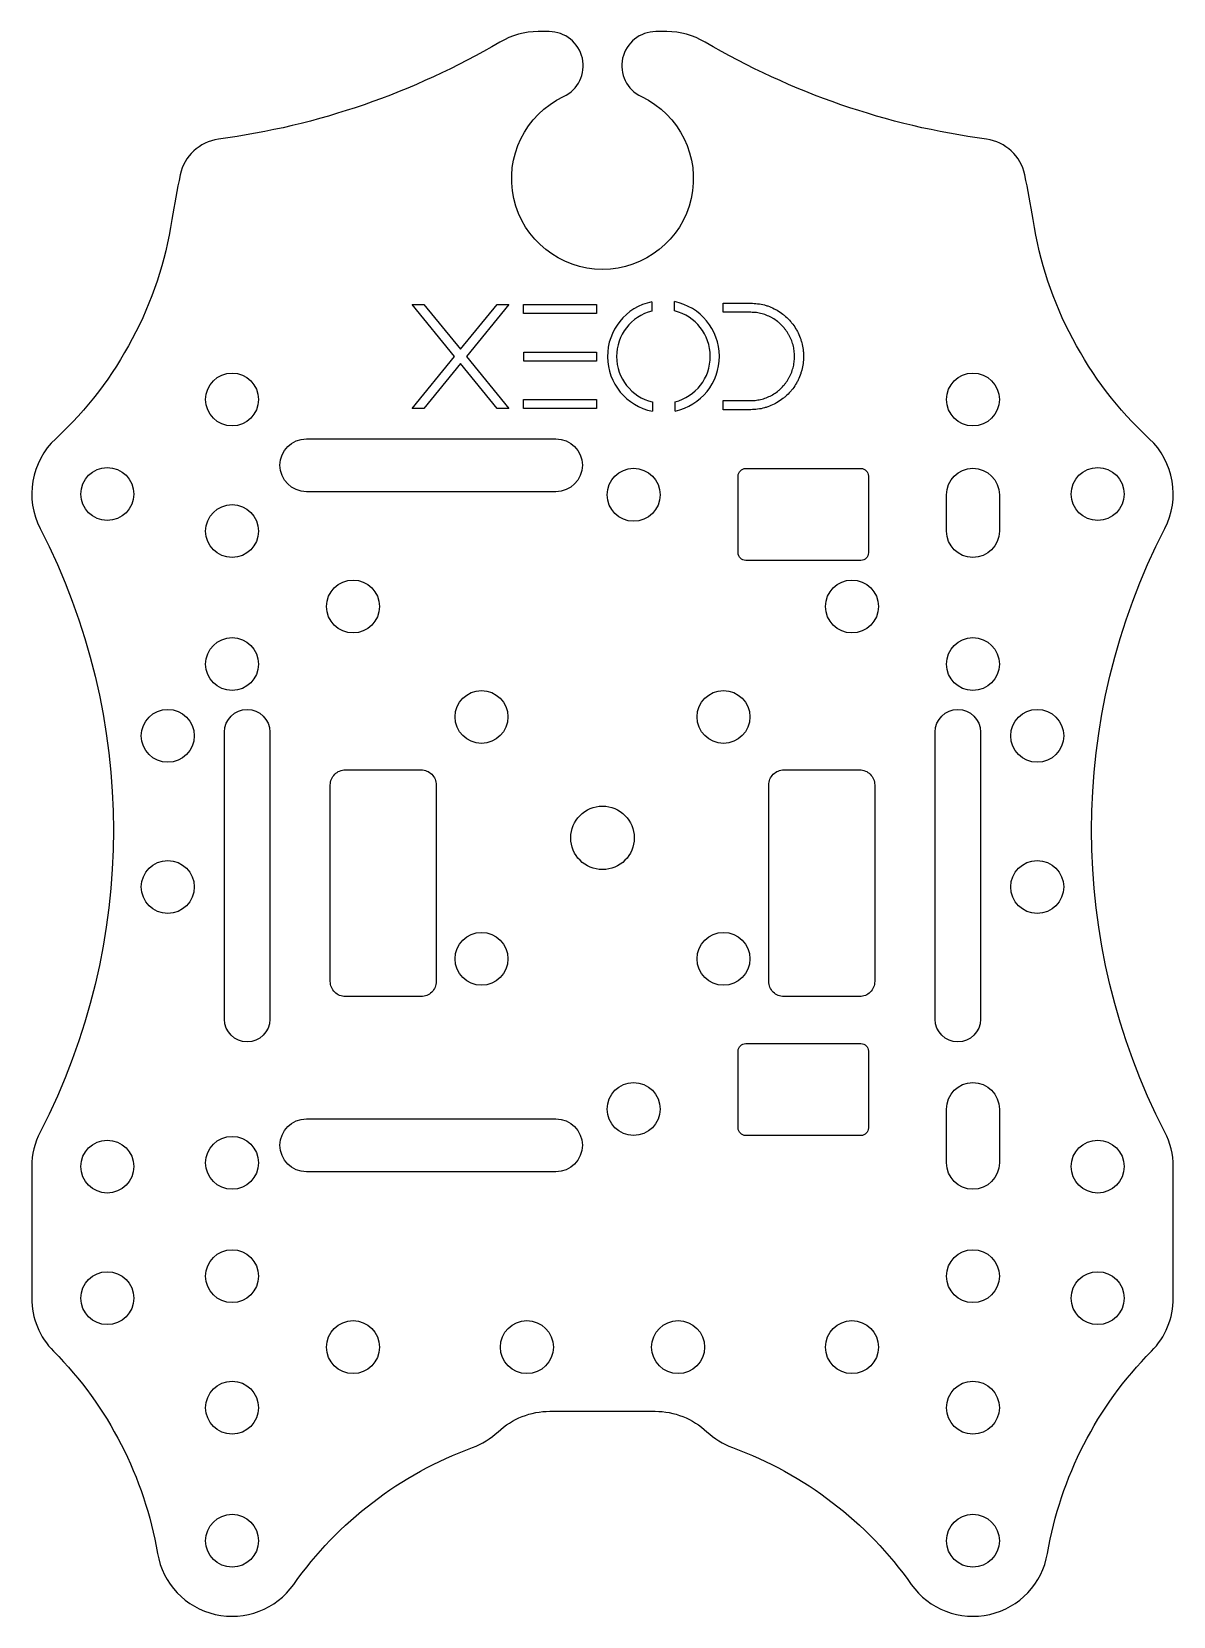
# Model space of a CAD drawing. Header units: millimetres. Extents: x -38 to 38, y -95 to 10.
import ezdxf

# ---------------------------------------------------------------- set-up
doc = ezdxf.new("R2010")
doc.units = ezdxf.units.MM

msp = doc.modelspace()

# ---------------------------------------------------------------- linework, layer by layer
for p, q in [((3.27, -8.16), (3.27, -8.78)), ((4.77, -8.77), (4.77, -8.15)), ((3.3, -14.79), (3.3, -15.4)), ((4.8, -15.4), (4.8, -14.78))]:
    msp.add_line(p, q)
for points in [[(-8.6, -83.97, 0.101036), (-6.9, -82.92, -0.190786), (-3.48, -81.57), (3.48, -81.57, -0.190786), (6.9, -82.92, 0.101036), (8.6, -83.97, -0.152237), (20.42, -93.02, 0.668521), (29.43, -90.97, -0.153955), (36.3, -77.6, 0.197586), (37.75, -74.08), (37.75, -65.38, 0.119591), (37.19, -63.09, -0.242653), (37.19, -23.17, 0.336265), (36.16, -17.22, -0.168795), (28.48, -2.72, 0.0141), (27.93, 0.24, 0.316947), (25.4, 2.59, -0.099468), (6.78, 9.02, 0.133453), (4.25, 9.71), (3.53, 9.71, 0.80026), (2.57, 5.42, -4.451026), (-2.57, 5.42, 0.80026), (-3.53, 9.71), (-4.25, 9.71, 0.133453), (-6.78, 9.02, -0.099468), (-25.4, 2.59, 0.316947), (-27.93, 0.24, 0.0141), (-28.48, -2.72, -0.168795), (-36.16, -17.22, 0.336265), (-37.19, -23.17, -0.242653), (-37.19, -63.09, 0.119591), (-37.75, -65.38), (-37.75, -74.08, 0.197586), (-36.3, -77.6, -0.153955), (-29.43, -90.97, 0.668521), (-20.42, -93.02, -0.152237)], [(-19.58, -17.23), (-3.08, -17.23, -1), (-3.08, -20.73), (-19.58, -20.73, -1)], [(17.59, -19.69), (17.59, -24.77, -0.414214), (17.09, -25.27), (9.47, -25.27, -0.414214), (8.97, -24.77), (8.97, -19.69, -0.414214), (9.47, -19.19), (17.09, -19.19, -0.414214)], [(26.25, -20.93), (26.25, -23.33, -1), (22.75, -23.33), (22.75, -20.93, -1)], [(-22, -36.63), (-22, -55.63, -1), (-25, -55.63), (-25, -36.63, -1)], [(25, -36.63), (25, -55.63, -1), (22, -55.63), (22, -36.63, -1)], [(-11, -40.13), (-11, -53.13, -0.414214), (-12, -54.13), (-17, -54.13, -0.414214), (-18, -53.13), (-18, -40.13, -0.414214), (-17, -39.13), (-12, -39.13, -0.414214)], [(11, -53.13), (11, -40.13, -0.414214), (12, -39.13), (17, -39.13, -0.414214), (18, -40.13), (18, -53.13, -0.414214), (17, -54.13), (12, -54.13, -0.414214)], [(17.59, -57.74), (17.59, -62.82, -0.414214), (17.09, -63.32), (9.47, -63.32, -0.414214), (8.97, -62.82), (8.97, -57.74, -0.414214), (9.47, -57.24), (17.09, -57.24, -0.414214)], [(26.25, -61.57), (26.25, -65.13, -1), (22.75, -65.13), (22.75, -61.57, -1)], [(-3.08, -62.22, -1), (-3.08, -65.72), (-19.58, -65.72, -1), (-19.58, -62.22)]]:
    msp.add_lwpolyline(points, format="xyb", close=True)
for points in [[(-6.2, -15.22), (-6.97, -15.22), (-9.39, -12.25), (-11.81, -15.22), (-12.59, -15.22), (-9.78, -11.78), (-12.59, -8.34), (-11.81, -8.34), (-9.39, -11.3), (-6.97, -8.34), (-6.2, -8.34), (-9, -11.78)], [(-5.22, -8.34), (-0.4, -8.34), (-0.4, -8.94), (-5.22, -8.94)], [(-0.4, -11.5), (-0.4, -12.1), (-5.21, -12.1), (-5.21, -11.5)], [(-0.4, -15.22), (-5.22, -15.22), (-5.22, -14.62), (-0.4, -14.62)]]:
    msp.add_lwpolyline(points, close=True)
for points in [[(9.81, -8.86), (7.99, -8.86), (7.99, -8.26), (9.81, -8.26)], [(9.8, -15.3), (7.99, -15.3), (7.99, -14.7), (9.8, -14.7)]]:
    msp.add_lwpolyline(points)
for centre, radius in [((-24.5, -14.63), 1.75), ((24.5, -14.63), 1.75), ((-32.75, -20.88), 1.75), ((2.06, -20.93), 1.75), ((32.75, -20.88), 1.75), ((-24.5, -23.33), 1.75), ((-16.5, -28.32), 1.75), ((16.5, -28.32), 1.75), ((-24.5, -32.13), 1.75), ((24.5, -32.13), 1.75), ((-8, -35.63), 1.75), ((8, -35.63), 1.75), ((-28.75, -36.88), 1.75), ((28.75, -36.88), 1.75), ((0, -43.63), 2.1), ((-28.75, -46.88), 1.75), ((28.75, -46.88), 1.75), ((-8, -51.63), 1.75), ((8, -51.63), 1.75), ((2.06, -61.57), 1.75), ((-32.75, -65.38), 1.75), ((-24.5, -65.13), 1.75), ((32.75, -65.38), 1.75), ((-24.5, -72.63), 1.75), ((24.5, -72.63), 1.75), ((-32.75, -74.08), 1.75), ((32.75, -74.08), 1.75), ((-16.5, -77.32), 1.75), ((-5, -77.32), 1.75), ((5, -77.32), 1.75), ((16.5, -77.32), 1.75), ((-24.5, -81.33), 1.75), ((24.5, -81.33), 1.75), ((-24.5, -90.13), 1.75), ((24.5, -90.13), 1.75)]:
    msp.add_circle(centre, radius)
for major_axis, ratio, start_param, end_param in [((-0.02, 3.7), 0.999973, 0.204268, 2.937324), ((-0.02, 3.7), 0.999973, 3.345861, 6.078917), ((0.01, -3.1), 0.999968, 3.38617, 6.038608), ((0.01, -3.1), 0.999968, 0.244577, 2.897015)]:
    msp.add_ellipse((4.03, -11.78), major_axis=major_axis, ratio=ratio, start_param=start_param, end_param=end_param)
for points, knots in [([(9.81, -8.26), (9.96, -8.26), (10.26, -8.28), (10.64, -8.35), (11, -8.46), (11.28, -8.58), (11.62, -8.76), (11.87, -8.93), (12.17, -9.18), (12.39, -9.4), (12.63, -9.69), (12.8, -9.95), (12.98, -10.29), (13.09, -10.57), (13.2, -10.94), (13.26, -11.24), (13.3, -11.62), (13.3, -11.93), (13.26, -12.31), (13.2, -12.62), (13.09, -12.98), (12.98, -13.27), (12.8, -13.61), (12.63, -13.86), (12.38, -14.16), (12.17, -14.38), (11.87, -14.62), (11.62, -14.79), (11.28, -14.98), (11, -15.09), (10.64, -15.21), (10.26, -15.28), (9.96, -15.3), (9.8, -15.3)], [0.003246, 0.003246, 0.003246, 0.003246, 0.134146, 0.265046, 0.330496, 0.461395, 0.526845, 0.657745, 0.723195, 0.854094, 0.919544, 1.050444, 1.115894, 1.246793, 1.312243, 1.443143, 1.508593, 1.639493, 1.704942, 1.835842, 1.901292, 2.032192, 2.097641, 2.228541, 2.293991, 2.424891, 2.490341, 2.62124, 2.68669, 2.81759, 2.88304, 3.013939, 3.144839, 3.144839, 3.144839, 3.144839]), ([(9.8, -14.7), (9.93, -14.7), (10.18, -14.68), (10.49, -14.62), (10.79, -14.53), (11.03, -14.43), (11.31, -14.28), (11.52, -14.14), (11.76, -13.94), (11.94, -13.76), (12.14, -13.51), (12.28, -13.3), (12.43, -13.02), (12.53, -12.78), (12.62, -12.47), (12.67, -12.22), (12.7, -11.91), (12.7, -11.65), (12.67, -11.33), (12.62, -11.08), (12.53, -10.78), (12.43, -10.54), (12.28, -10.26), (12.14, -10.05), (11.94, -9.8), (11.76, -9.62), (11.52, -9.42), (11.31, -9.28), (11.03, -9.13), (10.8, -9.03), (10.49, -8.94), (10.18, -8.87), (9.93, -8.86), (9.81, -8.86)], [3.144839, 3.144839, 3.144839, 3.144839, 3.275739, 3.406638, 3.472088, 3.602988, 3.668438, 3.799337, 3.864787, 3.995687, 4.061137, 4.192037, 4.257486, 4.388386, 4.453836, 4.584736, 4.650185, 4.781085, 4.846535, 4.977435, 5.042885, 5.173784, 5.239234, 5.370134, 5.435584, 5.566483, 5.631933, 5.762833, 5.828283, 5.959182, 6.024632, 6.155532, 6.286432, 6.286432, 6.286432, 6.286432])]:
    msp.add_open_spline(points, degree=3, knots=knots)

doc.saveas('drawing.dxf')
